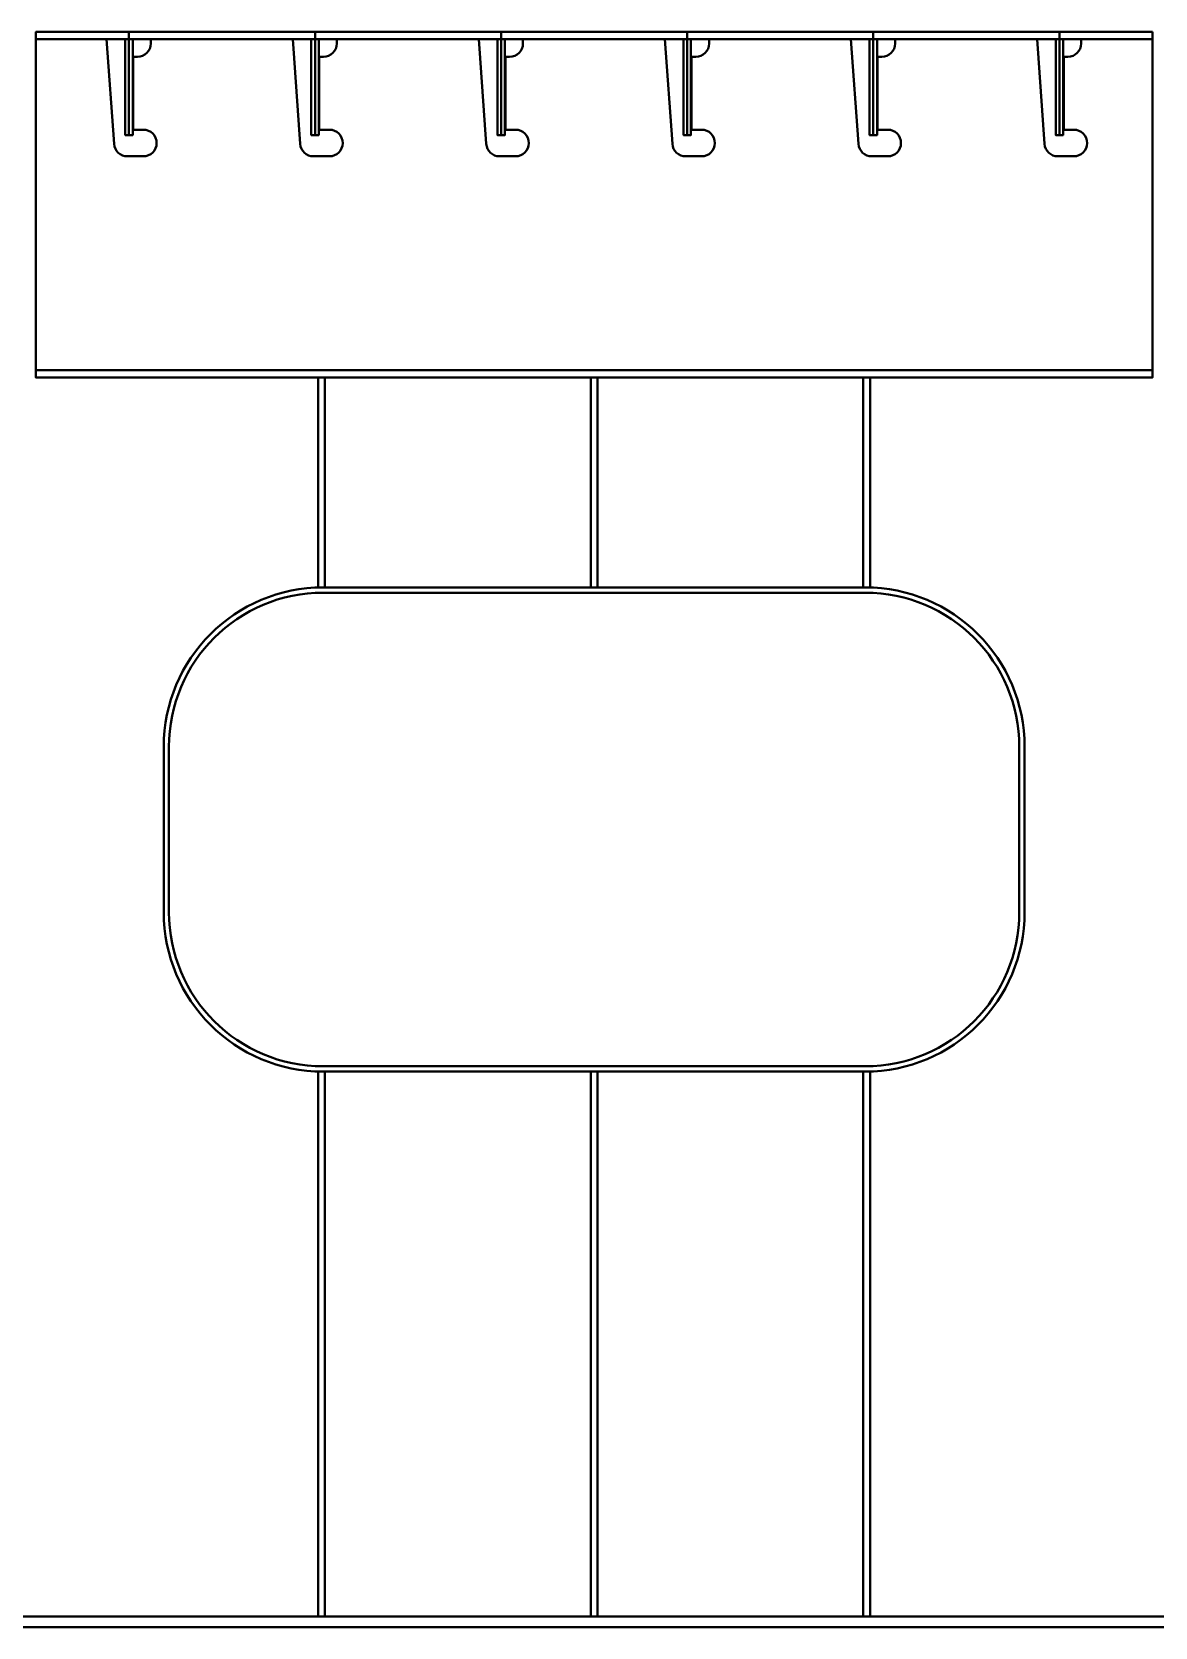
# Model space of a CAD drawing. Header units: millimetres. Extents: x 82 to 1107, y 39 to 638.
# Drawn here: x 1061.24 to 1063.352, y 107.382 to 110.382 of the extents above; entities that cross this region are included whole.
import ezdxf

# ---------------------------------------------------------------- set-up
doc = ezdxf.new("R2010")
doc.units = ezdxf.units.MM
doc.layers.add('elevation', color=250, linetype='Continuous', lineweight=40)

msp = doc.modelspace()

# ---------------------------------------------------------------- linework, layer by layer
at = {"layer": 'elevation'}
for p, q in [((1061.4222, 110.3822), (1061.4222, 110.1882)), ((1061.7722, 110.3822), (1061.7722, 110.1882)), ((1062.1222, 110.3822), (1062.1222, 110.1882)), ((1062.4722, 110.3822), (1062.4722, 110.1882)), ((1062.8222, 110.3822), (1062.8222, 110.1882)), ((1063.1722, 110.3822), (1063.1722, 110.1882)), ((1063.3472, 110.3682), (1061.2472, 110.3682)), ((1063.3472, 109.7462), (1061.2472, 109.7462)), ((1061.7783, 109.3375), (1061.7783, 109.7322)), ((1061.7909, 109.7322), (1061.7909, 109.3375)), ((1062.2909, 109.7322), (1062.2909, 109.3375)), ((1062.3034, 109.3375), (1062.3034, 109.7322)), ((1062.8034, 109.7322), (1062.8034, 109.3375)), ((1062.816, 109.3375), (1062.816, 109.7322)), ((1062.2972, 109.3375), (1061.7875, 109.3375)), ((1062.2972, 109.3275), (1061.7875, 109.3275)), ((1062.8068, 109.3375), (1062.2972, 109.3375)), ((1062.8068, 109.3275), (1062.2972, 109.3275)), ((1061.4875, 109.0375), (1061.4875, 108.7268)), ((1061.4975, 109.0375), (1061.4975, 108.7268)), ((1063.0968, 108.7268), (1063.0968, 109.0375)), ((1063.1068, 108.7268), (1063.1068, 109.0375)), ((1061.7783, 108.427), (1061.7783, 107.4022)), ((1061.7875, 108.4368), (1062.2972, 108.4368)), ((1061.7875, 108.4268), (1062.2972, 108.4268)), ((1061.7909, 107.4022), (1061.7909, 108.4268)), ((1062.2909, 108.4268), (1062.2909, 107.4022)), ((1062.2972, 108.4368), (1062.8068, 108.4368)), ((1062.2972, 108.4268), (1062.8068, 108.4268)), ((1062.3034, 107.4022), (1062.3034, 108.4268)), ((1062.8034, 107.4022), (1062.8034, 108.4268)), ((1062.816, 108.427), (1062.816, 107.4022))]:
    msp.add_line(p, q, dxfattribs=at)
for points in [[(1063.3472, 110.3822), (1061.2472, 110.3822), (1061.2472, 109.7322), (1063.3472, 109.7322), (1063.3472, 110.3822)], [(1061.4292, 110.3682), (1061.4292, 110.1882), (1061.4152, 110.1882), (1061.4152, 110.3682)], [(1061.7792, 110.3682), (1061.7792, 110.1882), (1061.7652, 110.1882), (1061.7652, 110.3682)], [(1062.1292, 110.3682), (1062.1292, 110.1882), (1062.1152, 110.1882), (1062.1152, 110.3682)], [(1062.4792, 110.3682), (1062.4792, 110.1882), (1062.4652, 110.1882), (1062.4652, 110.3682)], [(1062.8292, 110.3682), (1062.8292, 110.1882), (1062.8152, 110.1882), (1062.8152, 110.3682)], [(1063.1792, 110.3682), (1063.1792, 110.1882), (1063.1652, 110.1882), (1063.1652, 110.3682)]]:
    msp.add_lwpolyline(points, dxfattribs=at)
for points in [[(1061.4632, 110.3682), (1061.4632, 110.3602, -0.414214), (1061.4382, 110.3352), (1061.4302, 110.3352), (1061.4302, 110.1982), (1061.4492, 110.1982, -1), (1061.4492, 110.1482), (1061.4192, 110.1482, -0.393468), (1061.3942, 110.1714), (1061.3802, 110.3682)], [(1061.8132, 110.3682), (1061.8132, 110.3602, -0.414214), (1061.7882, 110.3352), (1061.7802, 110.3352), (1061.7802, 110.1982), (1061.7992, 110.1982, -1), (1061.7992, 110.1482), (1061.7692, 110.1482, -0.393468), (1061.7442, 110.1714), (1061.7302, 110.3682)], [(1062.1632, 110.3682), (1062.1632, 110.3602, -0.414214), (1062.1382, 110.3352), (1062.1302, 110.3352), (1062.1302, 110.1982), (1062.1492, 110.1982, -1), (1062.1492, 110.1482), (1062.1192, 110.1482, -0.393468), (1062.0942, 110.1714), (1062.0802, 110.3682)], [(1062.5132, 110.3682), (1062.5132, 110.3602, -0.414214), (1062.4882, 110.3352), (1062.4802, 110.3352), (1062.4802, 110.1982), (1062.4992, 110.1982, -1), (1062.4992, 110.1482), (1062.4692, 110.1482, -0.393468), (1062.4442, 110.1714), (1062.4302, 110.3682)], [(1062.8632, 110.3682), (1062.8632, 110.3602, -0.414214), (1062.8382, 110.3352), (1062.8302, 110.3352), (1062.8302, 110.1982), (1062.8492, 110.1982, -1), (1062.8492, 110.1482), (1062.8192, 110.1482, -0.393468), (1062.7942, 110.1714), (1062.7802, 110.3682)], [(1063.2132, 110.3682), (1063.2132, 110.3602, -0.414214), (1063.1882, 110.3352), (1063.1802, 110.3352), (1063.1802, 110.1982), (1063.1992, 110.1982, -1), (1063.1992, 110.1482), (1063.1692, 110.1482, -0.393468), (1063.1442, 110.1714), (1063.1302, 110.3682)]]:
    msp.add_lwpolyline(points, format="xyb", dxfattribs=at)
msp.add_lwpolyline([(1055.7875, 107.4022), (1064.5868, 107.4022), (1064.5868, 107.3822), (1055.7875, 107.3822)], close=True, dxfattribs=at)
for centre, radius, start, end in [((1061.7875, 109.0375), 0.3, 90, 180), ((1061.7875, 109.0375), 0.29, 90, 180), ((1062.8068, 109.0375), 0.3, 0, 90), ((1062.8068, 109.0375), 0.29, 0, 90), ((1061.7875, 108.7268), 0.3, 180, 270), ((1061.7875, 108.7268), 0.29, 180, 270), ((1062.8068, 108.7268), 0.3, 270, 0), ((1062.8068, 108.7268), 0.29, 270, 0)]:
    msp.add_arc(centre, radius, start, end, dxfattribs=at)

doc.saveas('drawing.dxf')
